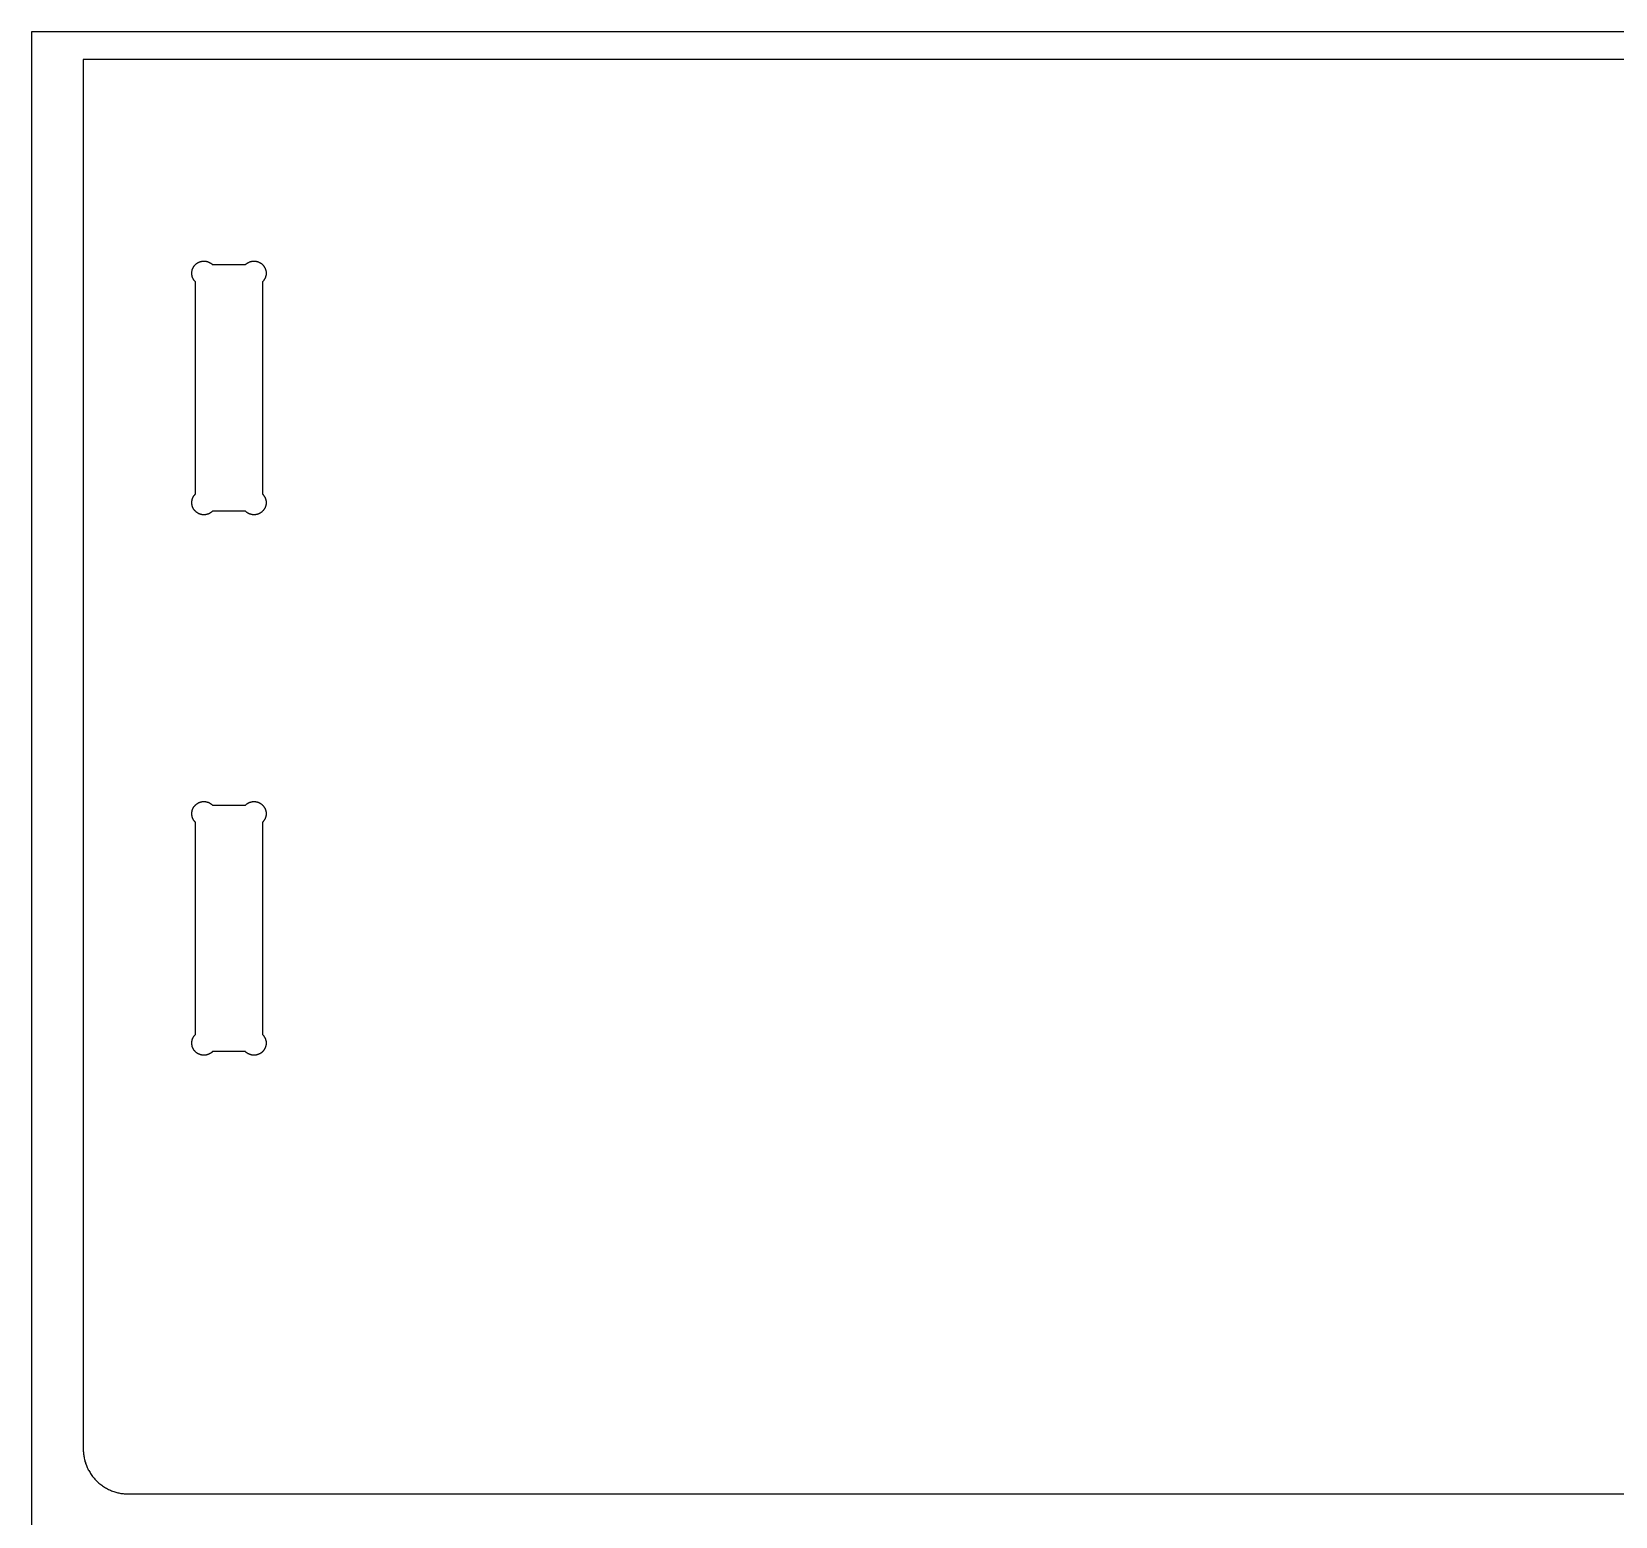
# Model space of a CAD drawing. Header units: inches. Extents: x -71.1 to 24.9, y -42.3 to 5.7.
# Drawn here: x -71.07 to -53.41, y -10.81 to 5.75 of the extents above; entities that cross this region are included whole.
import ezdxf

# ---------------------------------------------------------------- set-up
doc = ezdxf.new("R2010")
doc.units = ezdxf.units.IN
doc.header["$LTSCALE"] = 0.03937
doc.header["$MEASUREMENT"] = 0
for name, color, linetype, true_color in [('Default', 7, 'Continuous', 0x000000), ('profile - inside', 7, 'Continuous', 0x000000), ('profile - outside', 7, 'Continuous', 0x000000)]:
    doc.layers.add(name, color=color, linetype=linetype, true_color=true_color)

msp = doc.modelspace()

# ---------------------------------------------------------------- linework, layer by layer
at = {"layer": 'Default'}
msp.add_lwpolyline([(24.927, -42.253), (24.927, 5.747), (-71.073, 5.747), (-71.073, -42.253), (24.927, -42.253)], dxfattribs=at)
at = {"layer": 'profile - inside'}
for points in [[(-68.458, 0.494), (-68.458, 0.491), (-68.458, 0.488), (-68.458, 0.485), (-68.458, 0.482), (-68.458, 0.479), (-68.459, 0.476), (-68.459, 0.473), (-68.46, 0.469), (-68.46, 0.466), (-68.461, 0.463), (-68.462, 0.46), (-68.463, 0.457), (-68.464, 0.454), (-68.465, 0.451), (-68.466, 0.447), (-68.467, 0.444), (-68.468, 0.441), (-68.47, 0.438), (-68.471, 0.435), (-68.473, 0.432), (-68.474, 0.429), (-68.476, 0.426), (-68.478, 0.423), (-68.48, 0.42), (-68.482, 0.417), (-68.484, 0.414), (-68.486, 0.412), (-68.488, 0.409), (-68.49, 0.406), (-68.492, 0.404), (-68.495, 0.401), (-68.497, 0.399), (-68.5, 0.396), (-68.502, 0.394), (-68.505, 0.391), (-68.507, 0.389), (-68.51, 0.387), (-68.513, 0.385), (-68.516, 0.383), (-68.519, 0.381), (-68.522, 0.379), (-68.525, 0.377), (-68.528, 0.376), (-68.531, 0.374), (-68.534, 0.373), (-68.537, 0.371), (-68.54, 0.37), (-68.543, 0.368), (-68.546, 0.367), (-68.549, 0.366), (-68.552, 0.365), (-68.555, 0.364), (-68.559, 0.363), (-68.562, 0.363), (-68.565, 0.362), (-68.568, 0.361), (-68.571, 0.361), (-68.574, 0.36), (-68.577, 0.36), (-68.58, 0.36), (-68.584, 0.359), (-68.587, 0.359), (-68.59, 0.359), (-68.593, 0.359), (-68.596, 0.359), (-68.599, 0.359), (-68.602, 0.359), (-68.605, 0.36), (-68.608, 0.36), (-68.611, 0.36), (-68.614, 0.361), (-68.617, 0.361), (-68.62, 0.362), (-68.623, 0.363), (-68.627, 0.363), (-68.63, 0.364), (-68.633, 0.365), (-68.636, 0.366), (-68.639, 0.367), (-68.642, 0.368), (-68.645, 0.37), (-68.648, 0.371), (-68.652, 0.373), (-68.655, 0.374), (-68.658, 0.376), (-68.661, 0.377), (-68.664, 0.379), (-68.666, 0.381), (-68.669, 0.383), (-68.672, 0.385), (-68.675, 0.387), (-68.678, 0.389), (-68.68, 0.391), (-68.683, 0.394), (-68.686, 0.396), (-68.688, 0.399), (-69.056, 0.399), (-69.059, 0.396), (-69.061, 0.394), (-69.064, 0.391), (-69.067, 0.389), (-69.069, 0.387), (-69.072, 0.385), (-69.075, 0.383), (-69.078, 0.381), (-69.081, 0.379), (-69.084, 0.377), (-69.087, 0.376), (-69.09, 0.374), (-69.093, 0.373), (-69.096, 0.371), (-69.099, 0.37), (-69.102, 0.368), (-69.105, 0.367), (-69.108, 0.366), (-69.111, 0.365), (-69.115, 0.364), (-69.118, 0.363), (-69.121, 0.363), (-69.124, 0.362), (-69.127, 0.361), (-69.13, 0.361), (-69.133, 0.36), (-69.136, 0.36), (-69.14, 0.36), (-69.143, 0.359), (-69.146, 0.359), (-69.149, 0.359), (-69.152, 0.359), (-69.155, 0.359), (-69.158, 0.359), (-69.161, 0.359), (-69.164, 0.36), (-69.167, 0.36), (-69.17, 0.36), (-69.173, 0.361), (-69.176, 0.361), (-69.179, 0.362), (-69.183, 0.363), (-69.186, 0.363), (-69.189, 0.364), (-69.192, 0.365), (-69.195, 0.366), (-69.198, 0.367), (-69.201, 0.368), (-69.204, 0.37), (-69.208, 0.371), (-69.211, 0.373), (-69.214, 0.374), (-69.217, 0.376), (-69.22, 0.377), (-69.223, 0.379), (-69.226, 0.381), (-69.228, 0.383), (-69.231, 0.385), (-69.234, 0.387), (-69.237, 0.389), (-69.239, 0.391), (-69.242, 0.394), (-69.245, 0.396), (-69.247, 0.399), (-69.25, 0.401), (-69.252, 0.404), (-69.254, 0.406), (-69.256, 0.409), (-69.259, 0.412), (-69.261, 0.414), (-69.263, 0.417), (-69.265, 0.42), (-69.267, 0.423), (-69.268, 0.426), (-69.27, 0.429), (-69.272, 0.432), (-69.273, 0.435), (-69.275, 0.438), (-69.276, 0.441), (-69.277, 0.444), (-69.278, 0.447), (-69.279, 0.451), (-69.281, 0.454), (-69.281, 0.457), (-69.282, 0.46), (-69.283, 0.463), (-69.284, 0.466), (-69.284, 0.469), (-69.285, 0.473), (-69.285, 0.476), (-69.286, 0.479), (-69.286, 0.482), (-69.286, 0.485), (-69.287, 0.488), (-69.287, 0.491), (-69.287, 0.494), (-69.287, 0.497), (-69.287, 0.5), (-69.286, 0.503), (-69.286, 0.506), (-69.286, 0.509), (-69.285, 0.512), (-69.285, 0.515), (-69.284, 0.519), (-69.284, 0.522), (-69.283, 0.525), (-69.282, 0.528), (-69.281, 0.531), (-69.281, 0.534), (-69.279, 0.537), (-69.278, 0.541), (-69.277, 0.544), (-69.276, 0.547), (-69.275, 0.55), (-69.273, 0.553), (-69.272, 0.556), (-69.27, 0.559), (-69.268, 0.562), (-69.267, 0.565), (-69.265, 0.568), (-69.263, 0.571), (-69.261, 0.574), (-69.259, 0.576), (-69.256, 0.579), (-69.254, 0.582), (-69.252, 0.584), (-69.25, 0.587), (-69.247, 0.589), (-69.247, 2.958), (-69.25, 2.96), (-69.252, 2.963), (-69.254, 2.965), (-69.256, 2.968), (-69.259, 2.971), (-69.261, 2.973), (-69.263, 2.976), (-69.265, 2.979), (-69.267, 2.982), (-69.268, 2.985), (-69.27, 2.988), (-69.272, 2.991), (-69.273, 2.994), (-69.275, 2.997), (-69.276, 3), (-69.277, 3.003), (-69.278, 3.006), (-69.279, 3.01), (-69.281, 3.013), (-69.281, 3.016), (-69.282, 3.019), (-69.283, 3.022), (-69.284, 3.025), (-69.284, 3.028), (-69.285, 3.032), (-69.285, 3.035), (-69.286, 3.038), (-69.286, 3.041), (-69.286, 3.044), (-69.287, 3.047), (-69.287, 3.05), (-69.287, 3.053), (-69.287, 3.056), (-69.287, 3.059), (-69.286, 3.062), (-69.286, 3.065), (-69.286, 3.068), (-69.285, 3.071), (-69.285, 3.074), (-69.284, 3.078), (-69.284, 3.081), (-69.283, 3.084), (-69.282, 3.087), (-69.281, 3.09), (-69.281, 3.093), (-69.279, 3.096), (-69.278, 3.1), (-69.277, 3.103), (-69.276, 3.106), (-69.275, 3.109), (-69.273, 3.112), (-69.272, 3.115), (-69.27, 3.118), (-69.268, 3.121), (-69.267, 3.124), (-69.265, 3.127), (-69.263, 3.13), (-69.261, 3.133), (-69.259, 3.135), (-69.256, 3.138), (-69.254, 3.141), (-69.252, 3.143), (-69.25, 3.146), (-69.247, 3.149), (-69.245, 3.151), (-69.242, 3.153), (-69.239, 3.156), (-69.237, 3.158), (-69.234, 3.16), (-69.231, 3.162), (-69.228, 3.164), (-69.226, 3.166), (-69.223, 3.168), (-69.22, 3.17), (-69.217, 3.171), (-69.214, 3.173), (-69.211, 3.174), (-69.208, 3.176), (-69.204, 3.177), (-69.201, 3.179), (-69.198, 3.18), (-69.195, 3.181), (-69.192, 3.182), (-69.189, 3.183), (-69.186, 3.184), (-69.183, 3.184), (-69.179, 3.185), (-69.176, 3.186), (-69.173, 3.186), (-69.17, 3.187), (-69.167, 3.187), (-69.164, 3.187), (-69.161, 3.188), (-69.158, 3.188), (-69.155, 3.188), (-69.152, 3.188), (-69.149, 3.188), (-69.146, 3.188), (-69.143, 3.188), (-69.14, 3.187), (-69.136, 3.187), (-69.133, 3.187), (-69.13, 3.186), (-69.127, 3.186), (-69.124, 3.185), (-69.121, 3.184), (-69.118, 3.184), (-69.115, 3.183), (-69.111, 3.182), (-69.108, 3.181), (-69.105, 3.18), (-69.102, 3.179), (-69.099, 3.177), (-69.096, 3.176), (-69.093, 3.174), (-69.09, 3.173), (-69.087, 3.171), (-69.084, 3.17), (-69.081, 3.168), (-69.078, 3.166), (-69.075, 3.164), (-69.072, 3.162), (-69.069, 3.16), (-69.067, 3.158), (-69.064, 3.156), (-69.061, 3.153), (-69.059, 3.151), (-69.056, 3.149), (-68.688, 3.149), (-68.686, 3.151), (-68.683, 3.153), (-68.68, 3.156), (-68.678, 3.158), (-68.675, 3.16), (-68.672, 3.162), (-68.669, 3.164), (-68.666, 3.166), (-68.664, 3.168), (-68.661, 3.17), (-68.658, 3.171), (-68.655, 3.173), (-68.652, 3.174), (-68.648, 3.176), (-68.645, 3.177), (-68.642, 3.179), (-68.639, 3.18), (-68.636, 3.181), (-68.633, 3.182), (-68.63, 3.183), (-68.627, 3.184), (-68.623, 3.184), (-68.62, 3.185), (-68.617, 3.186), (-68.614, 3.186), (-68.611, 3.187), (-68.608, 3.187), (-68.605, 3.187), (-68.602, 3.188), (-68.599, 3.188), (-68.596, 3.188), (-68.593, 3.188), (-68.59, 3.188), (-68.587, 3.188), (-68.584, 3.188), (-68.58, 3.187), (-68.577, 3.187), (-68.574, 3.187), (-68.571, 3.186), (-68.568, 3.186), (-68.565, 3.185), (-68.562, 3.184), (-68.559, 3.184), (-68.555, 3.183), (-68.552, 3.182), (-68.549, 3.181), (-68.546, 3.18), (-68.543, 3.179), (-68.54, 3.177), (-68.537, 3.176), (-68.534, 3.174), (-68.531, 3.173), (-68.528, 3.171), (-68.525, 3.17), (-68.522, 3.168), (-68.519, 3.166), (-68.516, 3.164), (-68.513, 3.162), (-68.51, 3.16), (-68.507, 3.158), (-68.505, 3.156), (-68.502, 3.153), (-68.5, 3.151), (-68.497, 3.149), (-68.495, 3.146), (-68.492, 3.143), (-68.49, 3.141), (-68.488, 3.138), (-68.486, 3.135), (-68.484, 3.133), (-68.482, 3.13), (-68.48, 3.127), (-68.478, 3.124), (-68.476, 3.121), (-68.474, 3.118), (-68.473, 3.115), (-68.471, 3.112), (-68.47, 3.109), (-68.468, 3.106), (-68.467, 3.103), (-68.466, 3.1), (-68.465, 3.096), (-68.464, 3.093), (-68.463, 3.09), (-68.462, 3.087), (-68.461, 3.084), (-68.46, 3.081), (-68.46, 3.078), (-68.459, 3.074), (-68.459, 3.071), (-68.458, 3.068), (-68.458, 3.065), (-68.458, 3.062), (-68.458, 3.059), (-68.458, 3.056), (-68.458, 3.053), (-68.458, 3.05), (-68.458, 3.047), (-68.458, 3.044), (-68.458, 3.041), (-68.458, 3.038), (-68.459, 3.035), (-68.459, 3.032), (-68.46, 3.028), (-68.46, 3.025), (-68.461, 3.022), (-68.462, 3.019), (-68.463, 3.016), (-68.464, 3.013), (-68.465, 3.01), (-68.466, 3.006), (-68.467, 3.003), (-68.468, 3), (-68.47, 2.997), (-68.471, 2.994), (-68.473, 2.991), (-68.474, 2.988), (-68.476, 2.985), (-68.478, 2.982), (-68.48, 2.979), (-68.482, 2.976), (-68.484, 2.973), (-68.486, 2.971), (-68.488, 2.968), (-68.49, 2.965), (-68.492, 2.963), (-68.495, 2.96), (-68.497, 2.958), (-68.497, 0.589), (-68.495, 0.587), (-68.492, 0.584), (-68.49, 0.582), (-68.488, 0.579), (-68.486, 0.576), (-68.484, 0.574), (-68.482, 0.571), (-68.48, 0.568), (-68.478, 0.565), (-68.476, 0.562), (-68.474, 0.559), (-68.473, 0.556), (-68.471, 0.553), (-68.47, 0.55), (-68.468, 0.547), (-68.467, 0.544), (-68.466, 0.541), (-68.465, 0.537), (-68.464, 0.534), (-68.463, 0.531), (-68.462, 0.528), (-68.461, 0.525), (-68.46, 0.522), (-68.46, 0.519), (-68.459, 0.515), (-68.459, 0.512), (-68.458, 0.509), (-68.458, 0.506), (-68.458, 0.503), (-68.458, 0.5), (-68.458, 0.497), (-68.458, 0.494)], [(-68.458, -5.534), (-68.458, -5.537), (-68.458, -5.54), (-68.458, -5.543), (-68.458, -5.546), (-68.458, -5.549), (-68.459, -5.552), (-68.459, -5.555), (-68.46, -5.558), (-68.46, -5.562), (-68.461, -5.565), (-68.462, -5.568), (-68.463, -5.571), (-68.464, -5.574), (-68.465, -5.577), (-68.466, -5.581), (-68.467, -5.584), (-68.468, -5.587), (-68.47, -5.59), (-68.471, -5.593), (-68.473, -5.596), (-68.474, -5.599), (-68.476, -5.602), (-68.478, -5.605), (-68.48, -5.608), (-68.482, -5.611), (-68.484, -5.614), (-68.486, -5.616), (-68.488, -5.619), (-68.49, -5.622), (-68.492, -5.624), (-68.495, -5.627), (-68.497, -5.629), (-68.5, -5.632), (-68.502, -5.634), (-68.505, -5.637), (-68.507, -5.639), (-68.51, -5.641), (-68.513, -5.643), (-68.516, -5.645), (-68.519, -5.647), (-68.522, -5.649), (-68.525, -5.651), (-68.528, -5.652), (-68.531, -5.654), (-68.534, -5.655), (-68.537, -5.657), (-68.54, -5.658), (-68.543, -5.659), (-68.546, -5.661), (-68.549, -5.662), (-68.552, -5.663), (-68.555, -5.664), (-68.559, -5.665), (-68.562, -5.665), (-68.565, -5.666), (-68.568, -5.667), (-68.571, -5.667), (-68.574, -5.668), (-68.577, -5.668), (-68.58, -5.668), (-68.584, -5.669), (-68.587, -5.669), (-68.59, -5.669), (-68.593, -5.669), (-68.596, -5.669), (-68.599, -5.669), (-68.602, -5.669), (-68.605, -5.668), (-68.608, -5.668), (-68.611, -5.668), (-68.614, -5.667), (-68.617, -5.667), (-68.62, -5.666), (-68.623, -5.665), (-68.627, -5.665), (-68.63, -5.664), (-68.633, -5.663), (-68.636, -5.662), (-68.639, -5.661), (-68.642, -5.659), (-68.645, -5.658), (-68.648, -5.657), (-68.652, -5.655), (-68.655, -5.654), (-68.658, -5.652), (-68.661, -5.651), (-68.664, -5.649), (-68.666, -5.647), (-68.669, -5.645), (-68.672, -5.643), (-68.675, -5.641), (-68.678, -5.639), (-68.68, -5.637), (-68.683, -5.634), (-68.686, -5.632), (-68.688, -5.629), (-69.056, -5.629), (-69.059, -5.632), (-69.061, -5.634), (-69.064, -5.637), (-69.067, -5.639), (-69.069, -5.641), (-69.072, -5.643), (-69.075, -5.645), (-69.078, -5.647), (-69.081, -5.649), (-69.084, -5.651), (-69.087, -5.652), (-69.09, -5.654), (-69.093, -5.655), (-69.096, -5.657), (-69.099, -5.658), (-69.102, -5.659), (-69.105, -5.661), (-69.108, -5.662), (-69.111, -5.663), (-69.115, -5.664), (-69.118, -5.665), (-69.121, -5.665), (-69.124, -5.666), (-69.127, -5.667), (-69.13, -5.667), (-69.133, -5.668), (-69.136, -5.668), (-69.14, -5.668), (-69.143, -5.669), (-69.146, -5.669), (-69.149, -5.669), (-69.152, -5.669), (-69.155, -5.669), (-69.158, -5.669), (-69.161, -5.669), (-69.164, -5.668), (-69.167, -5.668), (-69.17, -5.668), (-69.173, -5.667), (-69.176, -5.667), (-69.179, -5.666), (-69.183, -5.665), (-69.186, -5.665), (-69.189, -5.664), (-69.192, -5.663), (-69.195, -5.662), (-69.198, -5.661), (-69.201, -5.659), (-69.204, -5.658), (-69.208, -5.657), (-69.211, -5.655), (-69.214, -5.654), (-69.217, -5.652), (-69.22, -5.651), (-69.223, -5.649), (-69.226, -5.647), (-69.228, -5.645), (-69.231, -5.643), (-69.234, -5.641), (-69.237, -5.639), (-69.239, -5.637), (-69.242, -5.634), (-69.245, -5.632), (-69.247, -5.629), (-69.25, -5.627), (-69.252, -5.624), (-69.254, -5.622), (-69.256, -5.619), (-69.259, -5.616), (-69.261, -5.614), (-69.263, -5.611), (-69.265, -5.608), (-69.267, -5.605), (-69.268, -5.602), (-69.27, -5.599), (-69.272, -5.596), (-69.273, -5.593), (-69.275, -5.59), (-69.276, -5.587), (-69.277, -5.584), (-69.278, -5.581), (-69.279, -5.577), (-69.281, -5.574), (-69.281, -5.571), (-69.282, -5.568), (-69.283, -5.565), (-69.284, -5.562), (-69.284, -5.558), (-69.285, -5.555), (-69.285, -5.552), (-69.286, -5.549), (-69.286, -5.546), (-69.286, -5.543), (-69.287, -5.54), (-69.287, -5.537), (-69.287, -5.534), (-69.287, -5.531), (-69.287, -5.528), (-69.286, -5.525), (-69.286, -5.522), (-69.286, -5.519), (-69.285, -5.516), (-69.285, -5.512), (-69.284, -5.509), (-69.284, -5.506), (-69.283, -5.503), (-69.282, -5.5), (-69.281, -5.497), (-69.281, -5.494), (-69.279, -5.49), (-69.278, -5.487), (-69.277, -5.484), (-69.276, -5.481), (-69.275, -5.478), (-69.273, -5.475), (-69.272, -5.472), (-69.27, -5.469), (-69.268, -5.466), (-69.267, -5.463), (-69.265, -5.46), (-69.263, -5.457), (-69.261, -5.454), (-69.259, -5.452), (-69.256, -5.449), (-69.254, -5.446), (-69.252, -5.444), (-69.25, -5.441), (-69.247, -5.438), (-69.247, -3.07), (-69.25, -3.068), (-69.252, -3.065), (-69.254, -3.063), (-69.256, -3.06), (-69.259, -3.057), (-69.261, -3.054), (-69.263, -3.052), (-69.265, -3.049), (-69.267, -3.046), (-69.268, -3.043), (-69.27, -3.04), (-69.272, -3.037), (-69.273, -3.034), (-69.275, -3.031), (-69.276, -3.028), (-69.277, -3.025), (-69.278, -3.021), (-69.279, -3.018), (-69.281, -3.015), (-69.281, -3.012), (-69.282, -3.009), (-69.283, -3.006), (-69.284, -3.003), (-69.284, -2.999), (-69.285, -2.996), (-69.285, -2.993), (-69.286, -2.99), (-69.286, -2.987), (-69.286, -2.984), (-69.287, -2.981), (-69.287, -2.978), (-69.287, -2.975), (-69.287, -2.972), (-69.287, -2.969), (-69.286, -2.966), (-69.286, -2.963), (-69.286, -2.96), (-69.285, -2.957), (-69.285, -2.953), (-69.284, -2.95), (-69.284, -2.947), (-69.283, -2.944), (-69.282, -2.941), (-69.281, -2.938), (-69.281, -2.935), (-69.279, -2.931), (-69.278, -2.928), (-69.277, -2.925), (-69.276, -2.922), (-69.275, -2.919), (-69.273, -2.916), (-69.272, -2.913), (-69.27, -2.91), (-69.268, -2.907), (-69.267, -2.904), (-69.265, -2.901), (-69.263, -2.898), (-69.261, -2.895), (-69.259, -2.892), (-69.256, -2.89), (-69.254, -2.887), (-69.252, -2.884), (-69.25, -2.882), (-69.247, -2.879), (-69.245, -2.877), (-69.242, -2.875), (-69.239, -2.872), (-69.237, -2.87), (-69.234, -2.868), (-69.231, -2.866), (-69.228, -2.864), (-69.226, -2.862), (-69.223, -2.86), (-69.22, -2.858), (-69.217, -2.857), (-69.214, -2.855), (-69.211, -2.853), (-69.208, -2.852), (-69.204, -2.851), (-69.201, -2.849), (-69.198, -2.848), (-69.195, -2.847), (-69.192, -2.846), (-69.189, -2.845), (-69.186, -2.844), (-69.183, -2.843), (-69.179, -2.843), (-69.176, -2.842), (-69.173, -2.842), (-69.17, -2.841), (-69.167, -2.841), (-69.164, -2.84), (-69.161, -2.84), (-69.158, -2.84), (-69.155, -2.84), (-69.152, -2.84), (-69.149, -2.84), (-69.146, -2.84), (-69.143, -2.84), (-69.14, -2.84), (-69.136, -2.841), (-69.133, -2.841), (-69.13, -2.842), (-69.127, -2.842), (-69.124, -2.843), (-69.121, -2.843), (-69.118, -2.844), (-69.115, -2.845), (-69.111, -2.846), (-69.108, -2.847), (-69.105, -2.848), (-69.102, -2.849), (-69.099, -2.851), (-69.096, -2.852), (-69.093, -2.853), (-69.09, -2.855), (-69.087, -2.857), (-69.084, -2.858), (-69.081, -2.86), (-69.078, -2.862), (-69.075, -2.864), (-69.072, -2.866), (-69.069, -2.868), (-69.067, -2.87), (-69.064, -2.872), (-69.061, -2.875), (-69.059, -2.877), (-69.056, -2.879), (-68.688, -2.879), (-68.686, -2.877), (-68.683, -2.875), (-68.68, -2.872), (-68.678, -2.87), (-68.675, -2.868), (-68.672, -2.866), (-68.669, -2.864), (-68.666, -2.862), (-68.664, -2.86), (-68.661, -2.858), (-68.658, -2.857), (-68.655, -2.855), (-68.652, -2.853), (-68.648, -2.852), (-68.645, -2.851), (-68.642, -2.849), (-68.639, -2.848), (-68.636, -2.847), (-68.633, -2.846), (-68.63, -2.845), (-68.627, -2.844), (-68.623, -2.843), (-68.62, -2.843), (-68.617, -2.842), (-68.614, -2.842), (-68.611, -2.841), (-68.608, -2.841), (-68.605, -2.84), (-68.602, -2.84), (-68.599, -2.84), (-68.596, -2.84), (-68.593, -2.84), (-68.59, -2.84), (-68.587, -2.84), (-68.584, -2.84), (-68.58, -2.84), (-68.577, -2.841), (-68.574, -2.841), (-68.571, -2.842), (-68.568, -2.842), (-68.565, -2.843), (-68.562, -2.843), (-68.559, -2.844), (-68.555, -2.845), (-68.552, -2.846), (-68.549, -2.847), (-68.546, -2.848), (-68.543, -2.849), (-68.54, -2.851), (-68.537, -2.852), (-68.534, -2.853), (-68.531, -2.855), (-68.528, -2.857), (-68.525, -2.858), (-68.522, -2.86), (-68.519, -2.862), (-68.516, -2.864), (-68.513, -2.866), (-68.51, -2.868), (-68.507, -2.87), (-68.505, -2.872), (-68.502, -2.875), (-68.5, -2.877), (-68.497, -2.879), (-68.495, -2.882), (-68.492, -2.884), (-68.49, -2.887), (-68.488, -2.89), (-68.486, -2.892), (-68.484, -2.895), (-68.482, -2.898), (-68.48, -2.901), (-68.478, -2.904), (-68.476, -2.907), (-68.474, -2.91), (-68.473, -2.913), (-68.471, -2.916), (-68.47, -2.919), (-68.468, -2.922), (-68.467, -2.925), (-68.466, -2.928), (-68.465, -2.931), (-68.464, -2.935), (-68.463, -2.938), (-68.462, -2.941), (-68.461, -2.944), (-68.46, -2.947), (-68.46, -2.95), (-68.459, -2.953), (-68.459, -2.957), (-68.458, -2.96), (-68.458, -2.963), (-68.458, -2.966), (-68.458, -2.969), (-68.458, -2.972), (-68.458, -2.975), (-68.458, -2.978), (-68.458, -2.981), (-68.458, -2.984), (-68.458, -2.987), (-68.458, -2.99), (-68.459, -2.993), (-68.459, -2.996), (-68.46, -2.999), (-68.46, -3.003), (-68.461, -3.006), (-68.462, -3.009), (-68.463, -3.012), (-68.464, -3.015), (-68.465, -3.018), (-68.466, -3.021), (-68.467, -3.025), (-68.468, -3.028), (-68.47, -3.031), (-68.471, -3.034), (-68.473, -3.037), (-68.474, -3.04), (-68.476, -3.043), (-68.478, -3.046), (-68.48, -3.049), (-68.482, -3.052), (-68.484, -3.054), (-68.486, -3.057), (-68.488, -3.06), (-68.49, -3.063), (-68.492, -3.065), (-68.495, -3.068), (-68.497, -3.07), (-68.497, -5.438), (-68.495, -5.441), (-68.492, -5.444), (-68.49, -5.446), (-68.488, -5.449), (-68.486, -5.452), (-68.484, -5.454), (-68.482, -5.457), (-68.48, -5.46), (-68.478, -5.463), (-68.476, -5.466), (-68.474, -5.469), (-68.473, -5.472), (-68.471, -5.475), (-68.47, -5.478), (-68.468, -5.481), (-68.467, -5.484), (-68.466, -5.487), (-68.465, -5.49), (-68.464, -5.494), (-68.463, -5.497), (-68.462, -5.5), (-68.461, -5.503), (-68.46, -5.506), (-68.46, -5.509), (-68.459, -5.512), (-68.459, -5.516), (-68.458, -5.519), (-68.458, -5.522), (-68.458, -5.525), (-68.458, -5.528), (-68.458, -5.531), (-68.458, -5.534)]]:
    msp.add_lwpolyline(points, dxfattribs=at)
at = {"layer": 'profile - outside'}
for points in [[(-40.997, 5.438), (-70.497, 5.438)], [(-70.497, 5.438), (-70.497, 5.221)], [(-70.497, 5.221), (-70.497, 5.032)], [(-70.497, 5.032), (-70.497, 5.005)], [(-70.497, 5.005), (-70.497, 4.788)], [(-70.497, 4.788), (-70.497, -10.062)], [(-70.497, -10.062), (-70.497, -10.073), (-70.497, -10.085), (-70.496, -10.096), (-70.495, -10.107), (-70.494, -10.119), (-70.492, -10.13), (-70.491, -10.142), (-70.489, -10.153), (-70.486, -10.165), (-70.484, -10.177), (-70.481, -10.188), (-70.478, -10.2), (-70.474, -10.212), (-70.471, -10.223), (-70.466, -10.235), (-70.462, -10.246), (-70.457, -10.258), (-70.452, -10.269), (-70.447, -10.281), (-70.441, -10.292), (-70.435, -10.303), (-70.429, -10.314), (-70.422, -10.325), (-70.416, -10.336), (-70.408, -10.347), (-70.401, -10.357), (-70.393, -10.367), (-70.385, -10.377), (-70.377, -10.387), (-70.368, -10.397), (-70.36, -10.407), (-70.351, -10.416), (-70.341, -10.425), (-70.332, -10.434), (-70.322, -10.442), (-70.312, -10.45), (-70.302, -10.458), (-70.292, -10.466), (-70.281, -10.474), (-70.271, -10.481), (-70.26, -10.488), (-70.249, -10.494), (-70.238, -10.5), (-70.227, -10.506), (-70.215, -10.512), (-70.204, -10.517), (-70.193, -10.522), (-70.181, -10.527), (-70.17, -10.532), (-70.158, -10.536), (-70.146, -10.54), (-70.135, -10.543), (-70.123, -10.546), (-70.111, -10.549), (-70.1, -10.552), (-70.088, -10.554), (-70.077, -10.556), (-70.065, -10.558), (-70.053, -10.559), (-70.042, -10.56), (-70.031, -10.561), (-70.019, -10.562), (-70.008, -10.562), (-69.997, -10.562)], [(-69.997, -10.562), (-41.497, -10.562)]]:
    msp.add_lwpolyline(points, dxfattribs=at)

doc.saveas('drawing.dxf')
